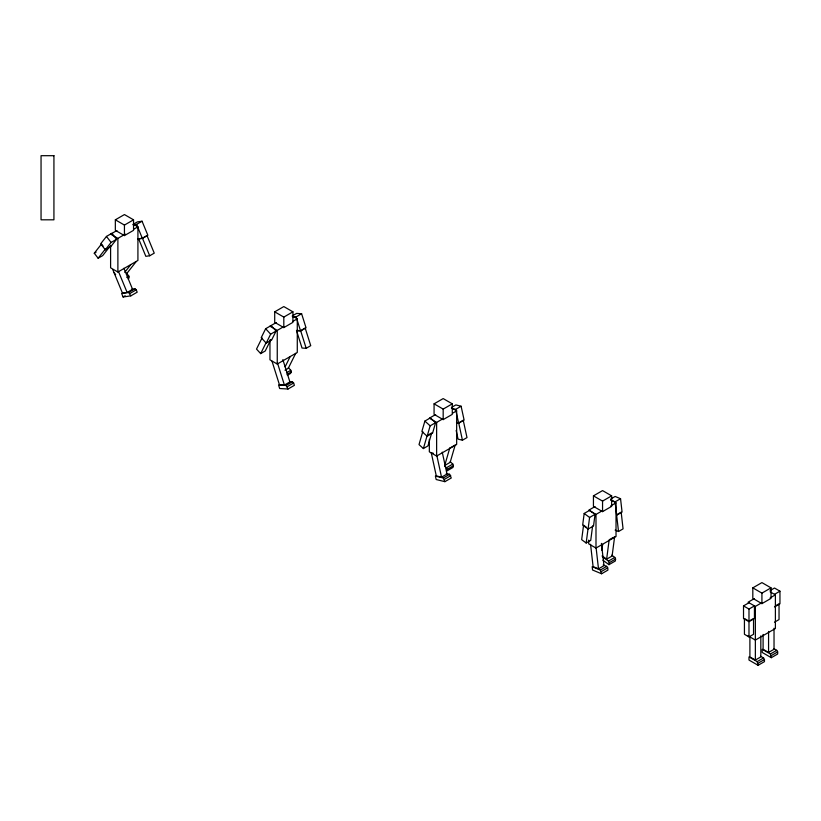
<?xml version="1.0" encoding="UTF-8"?>
<svg xmlns="http://www.w3.org/2000/svg" width="821" height="821" viewBox="0 0 821 821"><rect width="100%" height="100%" fill="white"/><g stroke="black" fill="none" stroke-linecap="round" stroke-linejoin="round"><path stroke-width="1.23" d="M584.183 513.464L582.664 525.081L588.072 529.083L593.532 525.933L595.051 514.315L589.642 510.313L584.183 513.464L589.591 517.466L588.072 529.083M586.276 527.154L583.567 525.153L581.668 539.674L586.173 543.009L588.072 528.488M592.629 525.861L590.73 540.382L586.173 543.009M601.855 550.337L602.655 544.282M602.132 555.838L606.637 559.173L609.172 539.808L613.544 537.293M602.942 560.23L608.956 564.674L609.213 562.744L608.433 561.102L602.347 556.607M614.631 536.657L612.097 556.022L606.637 559.173M611.768 555.17L614.806 557.428L615.586 559.06L615.329 561L608.956 564.674M424.888 421.07L421.881 431.456L427.136 436.228L432.595 433.078L435.602 422.682L430.358 417.91L424.888 421.07L430.142 425.842L427.136 436.228M422.774 431.589L419.008 444.582L423.379 448.564L427.936 445.926L431.702 432.944L428.059 435.048M423.379 448.564L427.146 435.571M444.684 466.164L446.439 467.754L447.055 469.417L446.562 471.151L452.935 467.467L453.438 465.733L452.812 464.07L450.185 461.689M265.655 328.718L261.211 337.677L266.199 343.127L271.659 339.976L276.102 331.017L271.115 325.568L265.655 328.718L270.643 334.168L266.199 343.127M262.073 337.872L256.521 349.079L260.678 353.615L265.234 350.988L270.786 339.781M260.678 353.615L266.24 342.408M285.092 366.854L290.224 356.509M295.683 353.358L288.284 368.29L285 370.189M288.315 367.582L290.819 370.302L291.281 371.954L290.531 373.452L287.35 375.289M106.463 236.427L100.675 243.786L105.304 249.8L110.763 246.649L116.561 239.291L111.923 233.267L106.463 236.427L111.092 242.441L105.304 249.8M109.922 246.403L102.687 255.608L98.13 258.235L94.271 253.217L101.517 244.022L103.056 246.023M98.13 258.235L105.375 249.04M124.73 272.336L130.672 264.783M126.485 273.896L136.142 261.632M128.199 278.986L129.164 277.755L128.876 276.143L126.557 273.136M115.34 219.823L124.443 214.558L133.546 219.823L133.546 230.332L124.443 235.596L115.34 230.332L115.34 219.823L124.443 225.077L133.546 219.823M110.599 234.17L116.931 230.527M133.053 224.41L137.425 221.886L142.054 221.218L147.852 235.268L142.382 238.418L137.754 239.085M133.115 224.882L136.594 224.379L142.054 221.218M111.635 234.775L117.885 238.377L125.264 234.118M133.7 229.244L137.918 226.812L137.918 260.462L117.885 272.028L110.599 267.82L110.599 245.387M111.092 242.441L116.561 239.291M94.271 253.217L96.098 252.17M142.454 238.213L147.01 235.586L154.245 253.145L149.689 255.772L145.83 256.326L138.595 238.767L142.454 238.213L149.689 255.772M126.752 277.365L128.876 276.143M112.836 269.74L122.483 293.148L127.122 292.471L132.581 289.32L123.899 268.251M128.599 292.461L134.972 288.776L136.224 289.844L137.189 292.184L130.816 295.858L123.099 296.976L121.641 293.466L128.599 292.461L130.816 295.858M123.099 296.976L125.223 295.745M129.851 293.518L136.224 289.844M274.707 311.836L283.809 306.572L292.923 311.836L292.923 322.345L283.809 327.61L274.707 322.345L274.707 311.836L283.809 317.091L292.923 311.836M276.297 322.53L269.965 326.183L277.252 330.391L283.584 326.737M292.245 315.931L296.617 313.406L301.605 313.725L306.048 327.815L300.589 330.976L296.843 330.74M292.399 316.639L296.145 316.875L301.605 313.725M270.643 334.168L276.102 331.017M293.066 321.257L297.284 318.825L297.284 352.476L277.252 364.042L269.965 359.834L269.965 339.894M296.463 330.422L300.63 330.689L305.176 328.051L310.738 345.672L306.182 348.299L302.025 348.042L296.833 331.592M286.56 372.755L290.819 370.302M287.022 374.407L291.281 371.954M272.028 361.25L279.438 384.741L284.425 385.059L289.895 381.909L282.855 359.588M286.047 385.46L292.43 381.775L293.631 383.007L294.37 385.347L287.997 389.031L279.674 388.507L278.565 384.977L286.047 385.46L287.997 389.031M287.258 386.681L293.631 383.007M434.073 403.84L443.176 398.585L452.289 403.84L452.289 414.359L443.176 419.613L434.073 414.359L434.073 403.84L443.176 409.104L452.289 403.84M429.342 418.197L435.664 414.543M451.478 407.452L455.85 404.927L461.104 406.221L464.122 420.095L458.652 423.246L456.548 422.733M451.437 408.345L455.645 409.381L461.104 406.221M430.142 425.842L435.602 422.682M430.378 418.792L436.628 422.405L442.95 418.751M452.443 413.271L456.661 410.839L456.661 444.489L436.628 456.055L429.342 451.848L429.342 439.379M456.486 422.343L458.672 422.877L463.229 420.249L466.995 437.583L462.439 440.21L458.056 439.132L456.178 430.471M446.439 467.754L452.812 464.07M447.055 469.417L453.438 465.733M433.365 453.295L431.261 452.782L436.29 475.893L441.534 477.186L447.004 474.035L442.242 452.135M443.268 477.986L449.641 474.302L451.273 477.986L444.9 481.67L436.146 479.515L435.397 476.047L443.268 477.986L444.9 481.67M444.397 479.361L450.77 475.677M593.439 495.853L602.552 490.599L611.655 495.853L611.655 506.372L602.552 511.627L593.439 506.372L593.439 495.853L602.552 501.108L611.655 495.853M595.03 506.557L588.708 510.21L595.995 514.418L602.316 510.765M610.773 498.994L615.145 496.469L620.553 498.716L622.072 512.088L616.612 515.239M610.762 500.071L615.093 501.867L620.553 498.716M589.591 517.466L595.051 514.315M610.752 505.89L616.027 502.842L616.027 536.493L595.995 548.059L588.708 543.861L588.708 540.115M616.612 514.788L621.169 512.16L623.067 528.878L618.521 531.505L615.134 530.099M608.433 561.102L614.806 557.428M590.556 544.313L593.09 566.603L598.499 568.85L603.969 565.69L601.434 543.399M609.213 562.744L615.586 559.06M600.305 570.051L606.678 566.367L607.704 567.855L607.961 570.082L601.577 573.766L592.567 570.02L592.187 566.675L600.305 570.051L601.577 573.766M601.331 571.539L607.704 567.855M752.816 587.867L761.919 582.602L771.022 587.867L771.022 598.376L761.919 603.64L752.816 598.376L752.816 587.867L761.919 593.121L771.022 587.867M754.407 598.56L748.075 602.214L755.361 606.421L761.693 602.768M743.518 605.898L748.988 609.049L754.448 605.898L754.448 618.521L748.988 621.671L743.518 618.521L743.518 605.898L748.988 602.747M770.119 590.545L774.49 588.021L779.95 591.182L779.95 603.794L774.49 606.955M774.49 594.332L779.95 591.182M770.129 597.904L775.393 594.856L775.393 628.506L755.361 640.072L748.075 635.865M749.901 620.625L753.545 618.521L753.545 634.294L748.988 636.922L744.431 634.294L744.431 618.521L748.075 620.625M775.393 605.898L779.037 603.794L779.037 619.568L774.49 622.195M749.901 637.106L749.901 656.903L755.361 660.053L760.821 656.903L760.821 635.865M763.099 634.428L763.099 649.278L768.569 652.428L774.029 649.278L774.029 628.239M757.188 661.634L763.561 657.949L764.464 659.53L764.464 661.634L758.091 665.308L748.988 660.053L748.988 656.903L757.188 661.634L758.091 665.308M770.385 654.009L776.758 650.324L777.672 651.905L777.672 654.009L771.299 657.693L762.196 652.428L762.196 649.278L770.385 654.009L771.299 657.693M758.091 663.214L764.464 659.53M771.299 655.589L777.672 651.905M131.493 289.279L134.972 288.776M289.926 381.621L292.43 381.775M446.265 473.471L449.641 474.302M603.199 564.92L606.678 566.367M133.761 224.41L137.918 226.812M293.128 316.424L297.284 318.825M451.458 407.832L456.661 410.839M610.824 499.845L616.027 502.842M770.119 591.808L775.393 594.856M773.69 648.549L776.758 650.324M760.482 656.174L763.561 657.949M114.098 272.634L115.648 274.635M136.594 224.379L142.382 238.418M118.44 271.412L127.122 292.471M300.63 330.689L306.182 348.299M296.145 316.875L300.589 330.976M277.385 362.749L284.425 385.059M458.672 422.877L462.439 440.21M455.645 409.381L458.652 423.246M436.782 455.286L441.534 477.186M615.093 501.867L618.521 531.505M596.108 547.792L598.499 568.85M768.569 631.4L768.569 652.428M761.919 593.121L761.919 603.64M755.361 606.421L755.361 660.053M748.988 609.049L748.988 636.922M602.552 501.108L602.552 511.627M595.995 514.418L595.995 548.059M443.176 409.104L443.176 419.613M436.628 422.405L436.628 456.055M283.809 317.091L283.809 327.61M277.252 330.391L277.252 364.042M124.443 225.077L124.443 235.596M117.885 238.377L117.885 272.028M449.723 448.184L444.705 465.507L450.165 462.346L455.183 445.033L449.723 448.184M53.929 155.692L41.05 155.692L41.05 219.812L53.929 219.812L53.929 155.692"/></g></svg>
